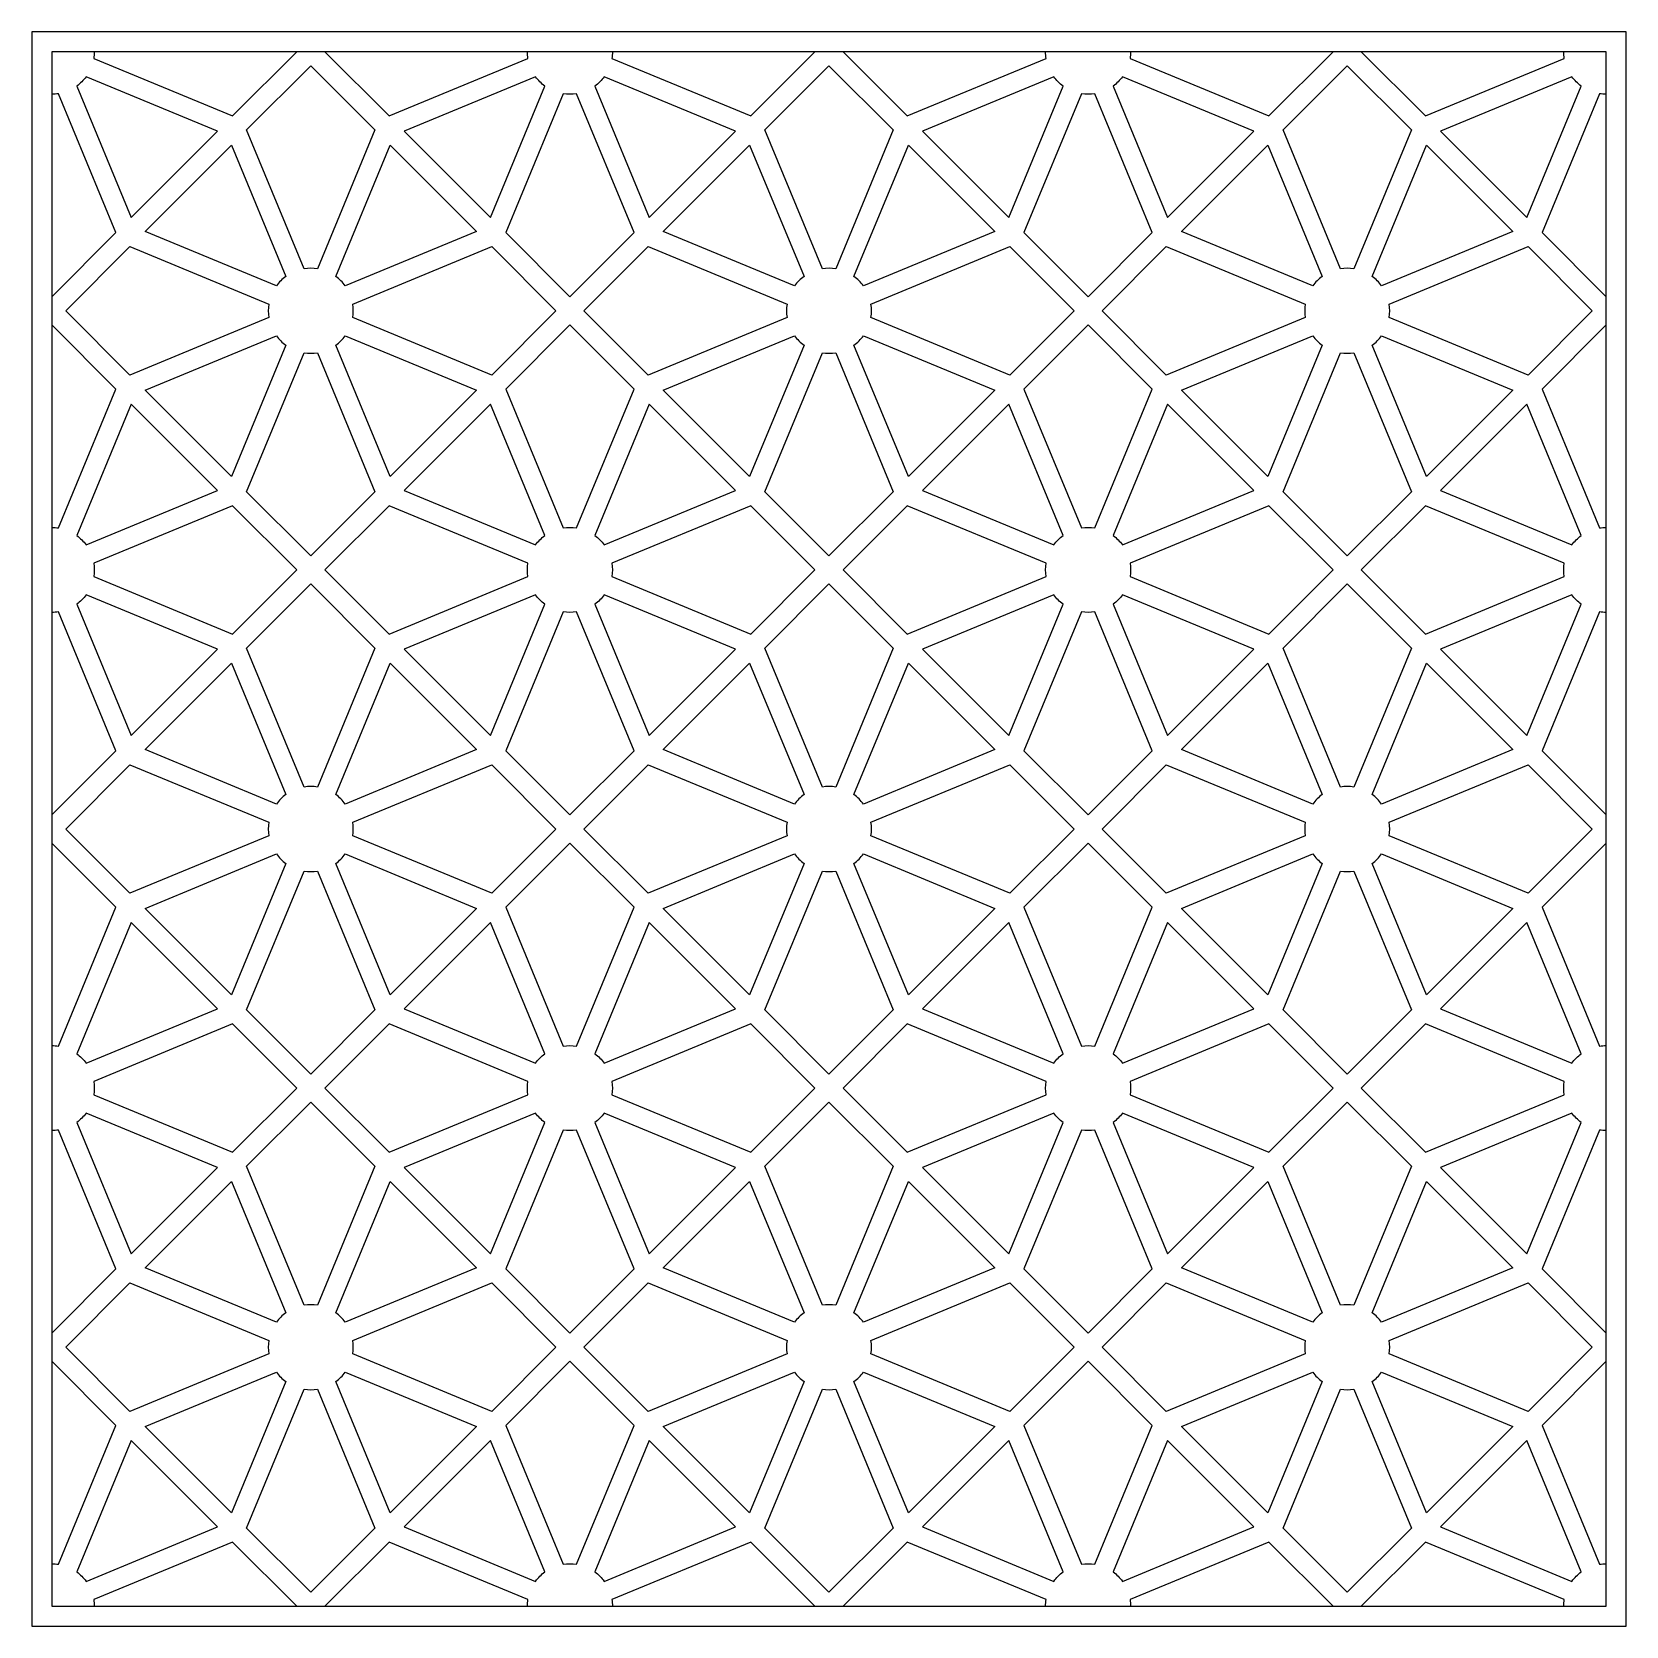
# Model space of a CAD drawing. Extents: x 83 to 888, y 371 to 1175.
import ezdxf

# ---------------------------------------------------------------- set-up
doc = ezdxf.new("R2010")
doc.units = 0
doc.layers.add('LAYER_01', color=7, linetype='CONTINUOUS')

msp = doc.modelspace()

# ---------------------------------------------------------------- linework, layer by layer
at = {"layer": 'LAYER_01'}
for points in [[(83.3, 370.55), (888.01, 370.55), (888.01, 1175.26), (83.3, 1175.26)], [(93.3, 380.55), (878.01, 380.55), (878.01, 1165.26), (93.3, 1165.26)]]:
    msp.add_lwpolyline(points, close=True, dxfattribs=at)
for points in [[(114.76, 1165.26, -0.039414), (114.5, 1161.89), (184.61, 1132.85), (217.01, 1165.26)], [(231.16, 1165.26), (263.56, 1132.85), (333.67, 1161.89, -0.039414), (333.41, 1165.26)], [(376.33, 1165.26, -0.039414), (376.07, 1161.89), (446.18, 1132.85), (478.58, 1165.26)], [(492.73, 1165.26), (525.13, 1132.85), (595.24, 1161.89, -0.039414), (594.98, 1165.26)], [(637.9, 1165.26, -0.039414), (637.64, 1161.89), (707.74, 1132.85), (740.15, 1165.26)], [(754.29, 1165.26), (786.7, 1132.85), (856.81, 1161.89, -0.039414), (856.55, 1165.26)], [(93.3, 1041.54), (125.71, 1073.95), (96.67, 1144.06, -0.039414), (93.3, 1143.79)], [(878.01, 1143.79, -0.039414), (874.64, 1144.06), (845.6, 1073.95), (878.01, 1041.54)], [(93.3, 925.15, -0.039414), (96.67, 924.88), (125.71, 994.99), (93.3, 1027.4)], [(878.01, 1027.4), (845.6, 994.99), (874.64, 924.88, -0.039414), (878.01, 925.15)], [(93.3, 779.97), (125.71, 812.38), (96.67, 882.49, -0.039414), (93.3, 882.22)], [(878.01, 882.22, -0.039414), (874.64, 882.49), (845.6, 812.38), (878.01, 779.97)], [(93.3, 663.58, -0.039414), (96.67, 663.31), (125.71, 733.42), (93.3, 765.83)], [(878.01, 765.83), (845.6, 733.42), (874.64, 663.31, -0.039414), (878.01, 663.58)], [(93.3, 518.4), (125.71, 550.81), (96.67, 620.92, -0.039414), (93.3, 620.65)], [(878.01, 620.65, -0.039414), (874.64, 620.92), (845.6, 550.81), (878.01, 518.4)], [(93.3, 402.01, -0.039414), (96.67, 401.74), (125.71, 471.85), (93.3, 504.26)], [(878.01, 504.26), (845.6, 471.85), (874.64, 401.74, -0.039414), (878.01, 402.01)], [(217.01, 380.55), (184.61, 412.96), (114.5, 383.92, -0.039414), (114.76, 380.55)], [(333.41, 380.55, -0.039414), (333.67, 383.92), (263.56, 412.96), (231.16, 380.55)], [(478.58, 380.55), (446.18, 412.96), (376.07, 383.92, -0.039414), (376.33, 380.55)], [(594.98, 380.55, -0.039414), (595.24, 383.92), (525.13, 412.96), (492.73, 380.55)], [(740.15, 380.55), (707.74, 412.96), (637.64, 383.92, -0.039414), (637.9, 380.55)], [(856.55, 380.55, -0.039414), (856.81, 383.92), (786.7, 412.96), (754.29, 380.55)]]:
    msp.add_lwpolyline(points, format="xyb", dxfattribs=at)
for points in [[(110.67, 1152.65, -0.078951), (105.91, 1147.89), (133.36, 1081.6), (176.95, 1125.19)], [(227.45, 1055.67, 0.078951), (220.72, 1055.67), (191.68, 1125.78), (224.09, 1158.18), (256.49, 1125.78)], [(342.26, 1147.89, -0.078951), (337.5, 1152.65), (271.22, 1125.19), (314.81, 1081.6)], [(372.24, 1152.65, -0.078951), (367.48, 1147.89), (394.93, 1081.6), (438.52, 1125.19)], [(489.02, 1055.67, 0.078951), (482.29, 1055.67), (453.25, 1125.78), (485.65, 1158.18), (518.06, 1125.78)], [(603.83, 1147.89, -0.078951), (599.07, 1152.65), (532.79, 1125.19), (576.38, 1081.6)], [(633.81, 1152.65, -0.078951), (629.05, 1147.89), (656.5, 1081.6), (700.09, 1125.19)], [(750.59, 1055.67, 0.078951), (743.86, 1055.67), (714.82, 1125.78), (747.22, 1158.18), (779.63, 1125.78)], [(865.4, 1147.89, -0.078951), (860.64, 1152.65), (794.36, 1125.19), (837.95, 1081.6)], [(358.24, 1144.06, -0.078951), (351.5, 1144.06), (322.46, 1073.95), (354.87, 1041.54), (387.28, 1073.95)], [(619.81, 1144.06, -0.078951), (613.07, 1144.06), (584.03, 1073.95), (616.44, 1041.54), (648.85, 1073.95)], [(211.48, 1051.84, 0.078951), (206.72, 1047.08), (140.43, 1074.53), (184.02, 1118.12)], [(241.45, 1047.08, 0.078951), (236.69, 1051.84), (264.15, 1118.12), (307.74, 1074.53)], [(473.05, 1051.84, 0.078951), (468.28, 1047.08), (402, 1074.53), (445.59, 1118.12)], [(503.02, 1047.08, 0.078951), (498.26, 1051.84), (525.72, 1118.12), (569.31, 1074.53)], [(734.62, 1051.84, 0.078951), (729.85, 1047.08), (663.57, 1074.53), (707.16, 1118.12)], [(764.59, 1047.08, 0.078951), (759.83, 1051.84), (787.29, 1118.12), (830.88, 1074.53)], [(202.89, 1037.84, 0.078951), (202.89, 1031.1), (132.78, 1002.06), (100.37, 1034.47), (132.78, 1066.88)], [(245.28, 1031.1, 0.078951), (245.28, 1037.84), (315.39, 1066.88), (347.8, 1034.47), (315.39, 1002.06)], [(464.46, 1037.84, 0.078951), (464.46, 1031.1), (394.35, 1002.06), (361.94, 1034.47), (394.35, 1066.88)], [(506.85, 1031.1, 0.078951), (506.85, 1037.84), (576.96, 1066.88), (609.37, 1034.47), (576.96, 1002.06)], [(726.03, 1037.84, 0.078951), (726.03, 1031.1), (655.92, 1002.06), (623.51, 1034.47), (655.92, 1066.88)], [(768.42, 1031.1, 0.078951), (768.42, 1037.84), (838.53, 1066.88), (870.94, 1034.47), (838.53, 1002.06)], [(351.5, 924.88, -0.078951), (358.24, 924.88), (387.28, 994.99), (354.87, 1027.4), (322.46, 994.99)], [(613.07, 924.88, -0.078951), (619.81, 924.88), (648.85, 994.99), (616.44, 1027.4), (584.03, 994.99)], [(206.72, 1021.86, 0.078951), (211.48, 1017.1), (184.02, 950.82), (140.43, 994.41)], [(236.69, 1017.1, 0.078951), (241.45, 1021.86), (307.74, 994.41), (264.15, 950.82)], [(468.28, 1021.86, 0.078951), (473.05, 1017.1), (445.59, 950.82), (402, 994.41)], [(498.26, 1017.1, 0.078951), (503.02, 1021.86), (569.31, 994.41), (525.72, 950.82)], [(729.85, 1021.86, 0.078951), (734.62, 1017.1), (707.16, 950.82), (663.57, 994.41)], [(759.83, 1017.1, 0.078951), (764.59, 1021.86), (830.88, 994.41), (787.29, 950.82)], [(220.72, 1013.27, 0.078951), (227.45, 1013.27), (256.49, 943.17), (224.09, 910.76), (191.68, 943.17)], [(482.29, 1013.27, 0.078951), (489.02, 1013.27), (518.06, 943.17), (485.65, 910.76), (453.25, 943.17)], [(743.86, 1013.27, 0.078951), (750.59, 1013.27), (779.63, 943.17), (747.22, 910.76), (714.82, 943.17)], [(105.91, 921.06, -0.078951), (110.67, 916.29), (176.95, 943.75), (133.36, 987.34)], [(337.5, 916.29, -0.078951), (342.26, 921.06), (314.81, 987.34), (271.22, 943.75)], [(367.48, 921.06, -0.078951), (372.24, 916.29), (438.52, 943.75), (394.93, 987.34)], [(599.07, 916.29, -0.078951), (603.83, 921.06), (576.38, 987.34), (532.79, 943.75)], [(629.05, 921.06, -0.078951), (633.81, 916.29), (700.09, 943.75), (656.5, 987.34)], [(860.64, 916.29, -0.078951), (865.4, 921.06), (837.95, 987.34), (794.36, 943.75)], [(114.5, 907.05, -0.078951), (114.5, 900.32), (184.61, 871.28), (217.01, 903.69), (184.61, 936.09)], [(333.67, 900.32, -0.078951), (333.67, 907.05), (263.56, 936.09), (231.16, 903.69), (263.56, 871.28)], [(376.07, 907.05, -0.078951), (376.07, 900.32), (446.18, 871.28), (478.58, 903.69), (446.18, 936.09)], [(595.24, 900.32, -0.078951), (595.24, 907.05), (525.13, 936.09), (492.73, 903.69), (525.13, 871.28)], [(637.64, 907.05, -0.078951), (637.64, 900.32), (707.74, 871.28), (740.15, 903.69), (707.74, 936.09)], [(856.81, 900.32, -0.078951), (856.81, 907.05), (786.7, 936.09), (754.29, 903.69), (786.7, 871.28)], [(227.45, 794.1, 0.078951), (220.72, 794.1), (191.68, 864.21), (224.09, 896.62), (256.49, 864.21)], [(489.02, 794.1, 0.078951), (482.29, 794.1), (453.25, 864.21), (485.65, 896.62), (518.06, 864.21)], [(750.59, 794.1, 0.078951), (743.86, 794.1), (714.82, 864.21), (747.22, 896.62), (779.63, 864.21)], [(110.67, 891.08, -0.078951), (105.91, 886.32), (133.36, 820.03), (176.95, 863.62)], [(342.26, 886.32, -0.078951), (337.5, 891.08), (271.22, 863.62), (314.81, 820.03)], [(372.24, 891.08, -0.078951), (367.48, 886.32), (394.93, 820.03), (438.52, 863.62)], [(603.83, 886.32, -0.078951), (599.07, 891.08), (532.79, 863.62), (576.38, 820.03)], [(633.81, 891.08, -0.078951), (629.05, 886.32), (656.5, 820.03), (700.09, 863.62)], [(865.4, 886.32, -0.078951), (860.64, 891.08), (794.36, 863.62), (837.95, 820.03)], [(358.24, 882.49, -0.078951), (351.5, 882.49), (322.46, 812.38), (354.87, 779.97), (387.28, 812.38)], [(619.81, 882.49, -0.078951), (613.07, 882.49), (584.03, 812.38), (616.44, 779.97), (648.85, 812.38)], [(211.48, 790.27, 0.078951), (206.72, 785.51), (140.43, 812.96), (184.02, 856.55)], [(241.45, 785.51, 0.078951), (236.69, 790.27), (264.15, 856.55), (307.74, 812.96)], [(473.05, 790.27, 0.078951), (468.28, 785.51), (402, 812.96), (445.59, 856.55)], [(503.02, 785.51, 0.078951), (498.26, 790.27), (525.72, 856.55), (569.31, 812.96)], [(734.62, 790.27, 0.078951), (729.85, 785.51), (663.57, 812.96), (707.16, 856.55)], [(764.59, 785.51, 0.078951), (759.83, 790.27), (787.29, 856.55), (830.88, 812.96)], [(202.89, 776.27, 0.078951), (202.89, 769.53), (132.78, 740.49), (100.37, 772.9), (132.78, 805.31)], [(245.28, 769.53, 0.078951), (245.28, 776.27), (315.39, 805.31), (347.8, 772.9), (315.39, 740.49)], [(464.46, 776.27, 0.078951), (464.46, 769.53), (394.35, 740.49), (361.94, 772.9), (394.35, 805.31)], [(506.85, 769.53, 0.078951), (506.85, 776.27), (576.96, 805.31), (609.37, 772.9), (576.96, 740.49)], [(726.03, 776.27, 0.078951), (726.03, 769.53), (655.92, 740.49), (623.51, 772.9), (655.92, 805.31)], [(768.42, 769.53, 0.078951), (768.42, 776.27), (838.53, 805.31), (870.94, 772.9), (838.53, 740.49)], [(351.5, 663.31, -0.078951), (358.24, 663.31), (387.28, 733.42), (354.87, 765.83), (322.46, 733.42)], [(613.07, 663.31, -0.078951), (619.81, 663.31), (648.85, 733.42), (616.44, 765.83), (584.03, 733.42)], [(206.72, 760.29, 0.078951), (211.48, 755.53), (184.02, 689.25), (140.43, 732.84)], [(236.69, 755.53, 0.078951), (241.45, 760.29), (307.74, 732.84), (264.15, 689.25)], [(468.28, 760.29, 0.078951), (473.05, 755.53), (445.59, 689.25), (402, 732.84)], [(498.26, 755.53, 0.078951), (503.02, 760.29), (569.31, 732.84), (525.72, 689.25)], [(729.85, 760.29, 0.078951), (734.62, 755.53), (707.16, 689.25), (663.57, 732.84)], [(759.83, 755.53, 0.078951), (764.59, 760.29), (830.88, 732.84), (787.29, 689.25)], [(220.72, 751.7, 0.078951), (227.45, 751.7), (256.49, 681.6), (224.09, 649.19), (191.68, 681.6)], [(482.29, 751.7, 0.078951), (489.02, 751.7), (518.06, 681.6), (485.65, 649.19), (453.25, 681.6)], [(743.86, 751.7, 0.078951), (750.59, 751.7), (779.63, 681.6), (747.22, 649.19), (714.82, 681.6)], [(105.91, 659.49, -0.078951), (110.67, 654.72), (176.95, 682.18), (133.36, 725.77)], [(337.5, 654.72, -0.078951), (342.26, 659.49), (314.81, 725.77), (271.22, 682.18)], [(367.48, 659.49, -0.078951), (372.24, 654.72), (438.52, 682.18), (394.93, 725.77)], [(599.07, 654.72, -0.078951), (603.83, 659.49), (576.38, 725.77), (532.79, 682.18)], [(629.05, 659.49, -0.078951), (633.81, 654.72), (700.09, 682.18), (656.5, 725.77)], [(860.64, 654.72, -0.078951), (865.4, 659.49), (837.95, 725.77), (794.36, 682.18)], [(114.5, 645.48, -0.078951), (114.5, 638.75), (184.61, 609.71), (217.01, 642.12), (184.61, 674.52)], [(333.67, 638.75, -0.078951), (333.67, 645.48), (263.56, 674.52), (231.16, 642.12), (263.56, 609.71)], [(376.07, 645.48, -0.078951), (376.07, 638.75), (446.18, 609.71), (478.58, 642.12), (446.18, 674.52)], [(595.24, 638.75, -0.078951), (595.24, 645.48), (525.13, 674.52), (492.73, 642.12), (525.13, 609.71)], [(637.64, 645.48, -0.078951), (637.64, 638.75), (707.74, 609.71), (740.15, 642.12), (707.74, 674.52)], [(856.81, 638.75, -0.078951), (856.81, 645.48), (786.7, 674.52), (754.29, 642.12), (786.7, 609.71)], [(110.67, 629.51, -0.078951), (105.91, 624.75), (133.36, 558.46), (176.95, 602.06)], [(227.45, 532.53, 0.078951), (220.72, 532.53), (191.68, 602.64), (224.09, 635.05), (256.49, 602.64)], [(342.26, 624.75, -0.078951), (337.5, 629.51), (271.22, 602.06), (314.81, 558.46)], [(372.24, 629.51, -0.078951), (367.48, 624.75), (394.93, 558.46), (438.52, 602.06)], [(489.02, 532.53, 0.078951), (482.29, 532.53), (453.25, 602.64), (485.65, 635.05), (518.06, 602.64)], [(603.83, 624.75, -0.078951), (599.07, 629.51), (532.79, 602.06), (576.38, 558.46)], [(633.81, 629.51, -0.078951), (629.05, 624.75), (656.5, 558.46), (700.09, 602.06)], [(750.59, 532.53, 0.078951), (743.86, 532.53), (714.82, 602.64), (747.22, 635.05), (779.63, 602.64)], [(865.4, 624.75, -0.078951), (860.64, 629.51), (794.36, 602.06), (837.95, 558.46)], [(358.24, 620.92, -0.078951), (351.5, 620.92), (322.46, 550.81), (354.87, 518.4), (387.28, 550.81)], [(619.81, 620.92, -0.078951), (613.07, 620.92), (584.03, 550.81), (616.44, 518.4), (648.85, 550.81)], [(211.48, 528.7, 0.078951), (206.72, 523.94), (140.43, 551.39), (184.02, 594.98)], [(241.45, 523.94, 0.078951), (236.69, 528.7), (264.15, 594.98), (307.74, 551.39)], [(473.05, 528.7, 0.078951), (468.28, 523.94), (402, 551.39), (445.59, 594.98)], [(503.02, 523.94, 0.078951), (498.26, 528.7), (525.72, 594.98), (569.31, 551.39)], [(734.62, 528.7, 0.078951), (729.85, 523.94), (663.57, 551.39), (707.16, 594.98)], [(764.59, 523.94, 0.078951), (759.83, 528.7), (787.29, 594.98), (830.88, 551.39)], [(202.89, 514.7, 0.078951), (202.89, 507.96), (132.78, 478.92), (100.37, 511.33), (132.78, 543.74)], [(245.28, 507.96, 0.078951), (245.28, 514.7), (315.39, 543.74), (347.8, 511.33), (315.39, 478.92)], [(464.46, 514.7, 0.078951), (464.46, 507.96), (394.35, 478.92), (361.94, 511.33), (394.35, 543.74)], [(506.85, 507.96, 0.078951), (506.85, 514.7), (576.96, 543.74), (609.37, 511.33), (576.96, 478.92)], [(726.03, 514.7, 0.078951), (726.03, 507.96), (655.92, 478.92), (623.51, 511.33), (655.92, 543.74)], [(768.42, 507.96, 0.078951), (768.42, 514.7), (838.53, 543.74), (870.94, 511.33), (838.53, 478.92)], [(351.5, 401.74, -0.078951), (358.24, 401.74), (387.28, 471.85), (354.87, 504.26), (322.46, 471.85)], [(613.07, 401.74, -0.078951), (619.81, 401.74), (648.85, 471.85), (616.44, 504.26), (584.03, 471.85)], [(206.72, 498.73, 0.078951), (211.48, 493.96), (184.02, 427.68), (140.43, 471.27)], [(236.69, 493.96, 0.078951), (241.45, 498.73), (307.74, 471.27), (264.15, 427.68)], [(468.28, 498.73, 0.078951), (473.05, 493.96), (445.59, 427.68), (402, 471.27)], [(498.26, 493.96, 0.078951), (503.02, 498.73), (569.31, 471.27), (525.72, 427.68)], [(729.85, 498.73, 0.078951), (734.62, 493.96), (707.16, 427.68), (663.57, 471.27)], [(759.83, 493.96, 0.078951), (764.59, 498.73), (830.88, 471.27), (787.29, 427.68)], [(220.72, 490.14, 0.078951), (227.45, 490.14), (256.49, 420.03), (224.09, 387.62), (191.68, 420.03)], [(482.29, 490.14, 0.078951), (489.02, 490.14), (518.06, 420.03), (485.65, 387.62), (453.25, 420.03)], [(743.86, 490.14, 0.078951), (750.59, 490.14), (779.63, 420.03), (747.22, 387.62), (714.82, 420.03)], [(105.91, 397.92, -0.078951), (110.67, 393.15), (176.95, 420.61), (133.36, 464.2)], [(337.5, 393.15, -0.078951), (342.26, 397.92), (314.81, 464.2), (271.22, 420.61)], [(367.48, 397.92, -0.078951), (372.24, 393.15), (438.52, 420.61), (394.93, 464.2)], [(599.07, 393.15, -0.078951), (603.83, 397.92), (576.38, 464.2), (532.79, 420.61)], [(629.05, 397.92, -0.078951), (633.81, 393.15), (700.09, 420.61), (656.5, 464.2)], [(860.64, 393.15, -0.078951), (865.4, 397.92), (837.95, 464.2), (794.36, 420.61)]]:
    msp.add_lwpolyline(points, format="xyb", close=True, dxfattribs=at)

doc.saveas('drawing.dxf')
